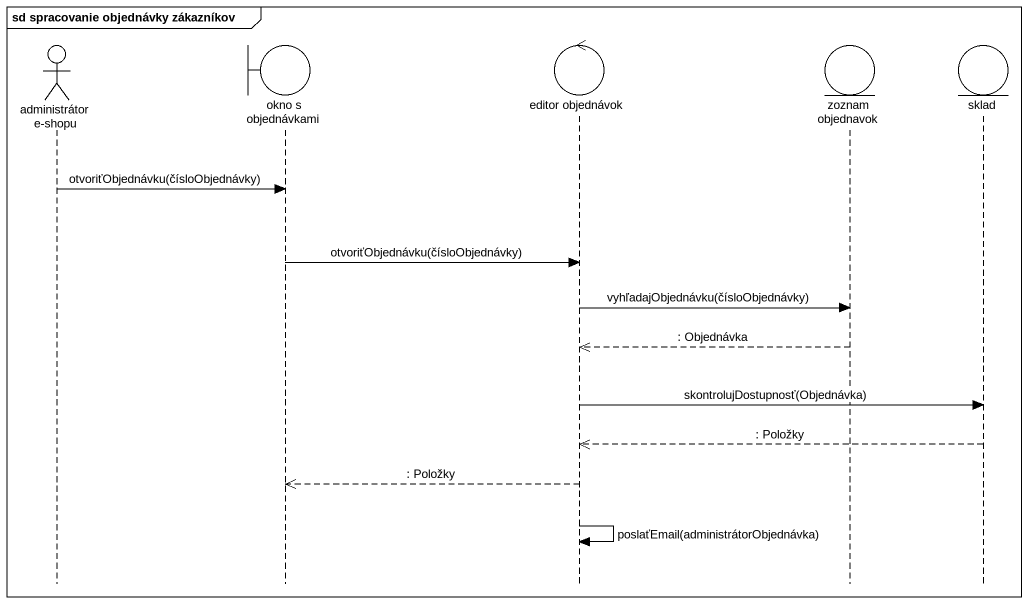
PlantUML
@startuml
mainframe sd spracovanie objednávky zákazníkov
hide footbox
actor "administrátor e-shopu" as administrátor_e_shopu
boundary "okno s objednávkami" as okno_s_objednávkami
control "editor objednávok" as editor_objednávok
entity "zoznam objednavok" as zoznam_objednavok
entity sklad

administrátor_e_shopu -> okno_s_objednávkami : otvoriťObjednávku(čísloObjednávky)
okno_s_objednávkami -> editor_objednávok : otvoriťObjednávku(čísloObjednávky)
editor_objednávok -> zoznam_objednavok : vyhľadajObjednávku(čísloObjednávky)
zoznam_objednavok -->> editor_objednávok : : Objednávka
editor_objednávok -> sklad : skontrolujDostupnosť(Objednávka)
sklad -->> editor_objednávok : : Položky
editor_objednávok -->> okno_s_objednávkami : : Položky
editor_objednávok -> editor_objednávok : poslaťEmail(administrátorObjednávka)
@enduml
